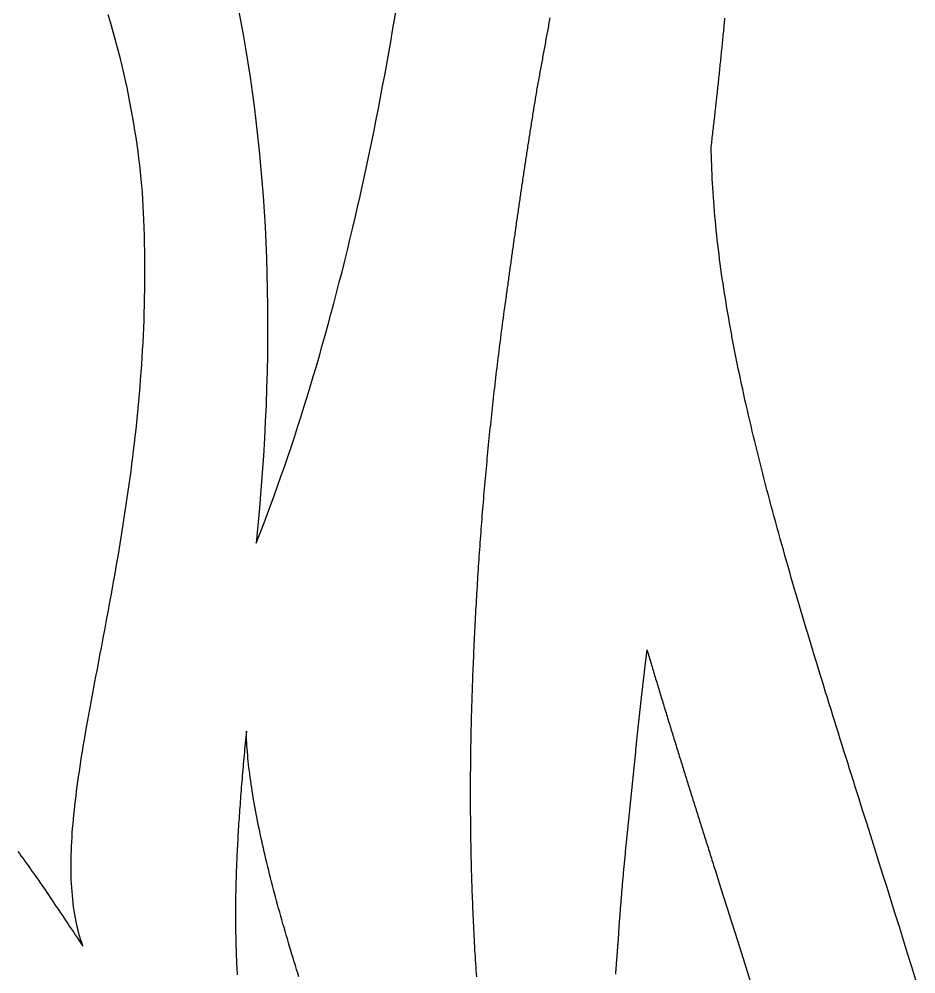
# Model space of a CAD drawing. Extents: x 5 to 105, y 2 to 136.
# Drawn here: x 88.78 to 96.22, y 79.2 to 87.13 of the extents above; entities that cross this region are included whole.
import ezdxf

# ---------------------------------------------------------------- set-up
doc = ezdxf.new("R2010")
doc.units = 0
doc.layers.get('0').update_dxf_attribs({"linetype": 'CONTINUOUS'})

msp = doc.modelspace()

# ---------------------------------------------------------------- linework, layer by layer
at = {"color": 7}
for points in [[(90.5937, 87.2327, 0), (90.6162, 87.1172, 0), (90.6377, 87.0008, 0), (90.6582, 86.8835, 0), (90.6776, 86.7653, 0), (90.6959, 86.6461, 0), (90.7131, 86.5261, 0), (90.7293, 86.4051, 0), (90.7444, 86.2832, 0), (90.7585, 86.1604, 0), (90.7714, 86.0366, 0), (90.7833, 85.912, 0), (90.794, 85.7864, 0), (90.8037, 85.6598, 0), (90.8123, 85.5323, 0), (90.8198, 85.4039, 0), (90.8261, 85.2745, 0), (90.8314, 85.1441, 0), (90.8355, 85.0128, 0), (90.8385, 84.8805, 0), (90.8404, 84.7473, 0), (90.8412, 84.6131, 0), (90.8408, 84.4779, 0), (90.8393, 84.3418, 0), (90.8366, 84.2046, 0), (90.8328, 84.0665, 0), (90.8279, 83.9274, 0), (90.8218, 83.7873, 0), (90.8145, 83.6462, 0), (90.8061, 83.5041, 0), (90.7965, 83.361, 0), (90.7857, 83.2169, 0), (90.7738, 83.0717, 0), (90.7607, 82.9256, 0), (90.7464, 82.7784, 0)], [(90.7464, 82.7784, 0), (90.7767, 82.8558, 0), (90.8067, 82.9337, 0), (90.8364, 83.0122, 0), (90.8657, 83.0911, 0), (90.8948, 83.1707, 0), (90.9236, 83.2507, 0), (90.9521, 83.3312, 0), (90.9803, 83.4123, 0), (91.0082, 83.4938, 0), (91.0358, 83.5758, 0), (91.0631, 83.6582, 0), (91.09, 83.7411, 0), (91.1167, 83.8245, 0), (91.1431, 83.9082, 0), (91.1692, 83.9924, 0), (91.195, 84.077, 0), (91.2205, 84.1621, 0), (91.2457, 84.2475, 0), (91.2706, 84.3332, 0), (91.2952, 84.4194, 0), (91.3195, 84.5059, 0), (91.3435, 84.5928, 0), (91.3672, 84.68, 0), (91.3906, 84.7675, 0), (91.4137, 84.8554, 0), (91.4365, 84.9436, 0), (91.459, 85.032, 0), (91.4812, 85.1208, 0), (91.5031, 85.2098, 0), (91.5248, 85.2991, 0), (91.5461, 85.3887, 0), (91.5671, 85.4785, 0), (91.5878, 85.5685, 0), (91.6083, 85.6588, 0), (91.6284, 85.7492, 0), (91.6482, 85.8399, 0), (91.6678, 85.9308, 0), (91.687, 86.0219, 0), (91.7059, 86.1131, 0), (91.7246, 86.2045, 0), (91.7429, 86.2961, 0), (91.761, 86.3878, 0), (91.7788, 86.4797, 0), (91.7962, 86.5716, 0), (91.8134, 86.6637, 0), (91.8303, 86.7559, 0), (91.8469, 86.8482, 0), (91.8631, 86.9406, 0), (91.8791, 87.033, 0), (91.8948, 87.1255, 0), (91.9102, 87.218, 0)], [(89.8145, 85.4655, 0), (89.8121, 85.5207, 0), (89.8091, 85.5762, 0), (89.8056, 85.632, 0), (89.8015, 85.6881, 0), (89.7969, 85.7444, 0), (89.7918, 85.8011, 0), (89.7861, 85.858, 0), (89.7798, 85.9152, 0), (89.773, 85.9726, 0), (89.7656, 86.0303, 0), (89.7577, 86.0882, 0), (89.7492, 86.1464, 0), (89.7401, 86.2048, 0), (89.7305, 86.2634, 0), (89.7204, 86.3223, 0), (89.7097, 86.3814, 0), (89.6984, 86.4406, 0), (89.6865, 86.5001, 0), (89.6741, 86.5597, 0), (89.6611, 86.6196, 0), (89.6476, 86.6796, 0), (89.6335, 86.7398, 0), (89.6188, 86.8002, 0), (89.6036, 86.8607, 0), (89.5877, 86.9214, 0), (89.5713, 86.9822, 0), (89.5544, 87.0432, 0), (89.5368, 87.1043, 0), (89.5187, 87.1655, 0)], [(93.184, 87.1386, 0), (93.1816, 87.125, 0), (93.1791, 87.1114, 0), (93.1766, 87.0978, 0), (93.1741, 87.0842, 0), (93.1716, 87.0706, 0), (93.1692, 87.057, 0), (93.1667, 87.0434, 0), (93.1642, 87.0298, 0), (93.1617, 87.0162, 0), (93.1593, 87.0026, 0), (93.1568, 86.989, 0), (93.1543, 86.9753, 0), (93.1518, 86.9617, 0), (93.1493, 86.9481, 0), (93.1469, 86.9345, 0), (93.1444, 86.9209, 0), (93.1419, 86.9073, 0), (93.1394, 86.8937, 0), (93.1369, 86.88, 0), (93.1344, 86.8664, 0), (93.132, 86.8528, 0), (93.1295, 86.8392, 0), (93.127, 86.8256, 0), (93.1245, 86.812, 0), (93.122, 86.7984, 0), (93.1195, 86.7847, 0), (93.117, 86.7711, 0), (93.1145, 86.7575, 0), (93.112, 86.7439, 0), (93.1095, 86.7303, 0), (93.107, 86.7167, 0), (93.1044, 86.7031, 0), (93.1019, 86.6894, 0), (93.0994, 86.6758, 0), (93.0969, 86.6622, 0), (93.0943, 86.6486, 0), (93.0918, 86.635, 0), (93.0893, 86.6214, 0), (93.0867, 86.6077, 0), (93.0842, 86.5941, 0), (93.0817, 86.5805, 0), (93.0791, 86.5669, 0)], [(94.5239, 86.0697, 0), (94.5257, 86.0851, 0), (94.5275, 86.1005, 0), (94.5293, 86.1159, 0), (94.5311, 86.1314, 0), (94.5329, 86.1468, 0), (94.5347, 86.1622, 0), (94.5365, 86.1777, 0), (94.5383, 86.1931, 0), (94.54, 86.2085, 0), (94.5418, 86.224, 0), (94.5436, 86.2394, 0), (94.5454, 86.2548, 0), (94.5471, 86.2703, 0), (94.5489, 86.2857, 0), (94.5506, 86.3012, 0), (94.5524, 86.3166, 0), (94.5541, 86.3321, 0), (94.5558, 86.3475, 0), (94.5576, 86.363, 0), (94.5593, 86.3784, 0), (94.561, 86.3939, 0), (94.5627, 86.4093, 0), (94.5645, 86.4248, 0), (94.5662, 86.4402, 0), (94.5679, 86.4557, 0), (94.5696, 86.4712, 0), (94.5713, 86.4866, 0), (94.573, 86.5021, 0), (94.5746, 86.5176, 0), (94.5763, 86.533, 0), (94.578, 86.5485, 0), (94.5797, 86.564, 0), (94.5813, 86.5794, 0), (94.583, 86.5949, 0), (94.5846, 86.6104, 0), (94.5863, 86.6259, 0), (94.5879, 86.6414, 0), (94.5896, 86.6568, 0), (94.5912, 86.6723, 0), (94.5928, 86.6878, 0), (94.5944, 86.7033, 0), (94.5961, 86.7188, 0), (94.5977, 86.7343, 0), (94.5993, 86.7498, 0), (94.6009, 86.7653, 0), (94.6025, 86.7808, 0), (94.604, 86.7963, 0), (94.6056, 86.8118, 0), (94.6072, 86.8273, 0), (94.6088, 86.8428, 0), (94.6103, 86.8583, 0), (94.6119, 86.8738, 0), (94.6134, 86.8893, 0), (94.615, 86.9048, 0), (94.6165, 86.9203, 0), (94.618, 86.9358, 0), (94.6196, 86.9513, 0), (94.6211, 86.9668, 0), (94.6226, 86.9824, 0), (94.6241, 86.9979, 0), (94.6256, 87.0134, 0), (94.6271, 87.0289, 0), (94.6286, 87.0445, 0), (94.63, 87.06, 0), (94.6315, 87.0755, 0), (94.633, 87.0911, 0), (94.6344, 87.1066, 0), (94.6359, 87.1221, 0), (94.6373, 87.1377, 0)], [(93.0791, 86.5669, 0), (93.0768, 86.5532, 0), (93.0745, 86.5395, 0), (93.0723, 86.5257, 0), (93.07, 86.512, 0), (93.0677, 86.4983, 0), (93.0655, 86.4845, 0), (93.0632, 86.4708, 0), (93.061, 86.4571, 0), (93.0587, 86.4434, 0), (93.0565, 86.4296, 0), (93.0543, 86.4159, 0), (93.052, 86.4022, 0), (93.0498, 86.3884, 0), (93.0476, 86.3747, 0), (93.0454, 86.3609, 0), (93.0432, 86.3472, 0), (93.041, 86.3335, 0), (93.0388, 86.3197, 0), (93.0366, 86.306, 0), (93.0344, 86.2922, 0), (93.0322, 86.2785, 0), (93.03, 86.2647, 0), (93.0278, 86.251, 0), (93.0257, 86.2372, 0), (93.0235, 86.2235, 0), (93.0213, 86.2097, 0), (93.0192, 86.196, 0), (93.017, 86.1822, 0), (93.0149, 86.1685, 0), (93.0127, 86.1547, 0), (93.0106, 86.141, 0), (93.0084, 86.1272, 0), (93.0063, 86.1135, 0), (93.0042, 86.0997, 0), (93.002, 86.0859, 0), (92.9999, 86.0722, 0), (92.9978, 86.0584, 0), (92.9957, 86.0447, 0), (92.9936, 86.0309, 0), (92.9915, 86.0171, 0), (92.9894, 86.0034, 0), (92.9873, 85.9896, 0), (92.9852, 85.9758, 0), (92.9831, 85.962, 0), (92.981, 85.9483, 0), (92.9789, 85.9345, 0), (92.9768, 85.9207, 0), (92.9747, 85.907, 0), (92.9727, 85.8932, 0), (92.9706, 85.8794, 0), (92.9685, 85.8656, 0), (92.9665, 85.8519, 0), (92.9644, 85.8381, 0), (92.9623, 85.8243, 0), (92.9603, 85.8105, 0), (92.9582, 85.7967, 0), (92.9562, 85.7829, 0), (92.9541, 85.7692, 0), (92.9521, 85.7554, 0), (92.9501, 85.7416, 0), (92.948, 85.7278, 0), (92.946, 85.714, 0), (92.944, 85.7002, 0), (92.9419, 85.6864, 0), (92.9399, 85.6727, 0), (92.9379, 85.6589, 0), (92.9359, 85.6451, 0), (92.9339, 85.6313, 0), (92.9319, 85.6175, 0), (92.9298, 85.6037, 0), (92.9278, 85.5899, 0), (92.9258, 85.5761, 0), (92.9238, 85.5623, 0), (92.9218, 85.5485, 0), (92.9198, 85.5347, 0), (92.9178, 85.5209, 0), (92.9159, 85.5071, 0), (92.9139, 85.4933, 0), (92.9119, 85.4795, 0), (92.9099, 85.4657, 0), (92.9079, 85.4519, 0), (92.9059, 85.4381, 0), (92.904, 85.4243, 0), (92.902, 85.4105, 0), (92.9, 85.3967, 0), (92.898, 85.3829, 0), (92.8961, 85.3691, 0), (92.8941, 85.3552, 0), (92.8922, 85.3414, 0), (92.8902, 85.3276, 0), (92.8882, 85.3138, 0), (92.8863, 85.3, 0), (92.8843, 85.2862, 0), (92.8824, 85.2724, 0), (92.8804, 85.2585, 0), (92.8785, 85.2447, 0), (92.8765, 85.2309, 0), (92.8746, 85.2171, 0), (92.8726, 85.2033, 0), (92.8707, 85.1895, 0), (92.8687, 85.1756, 0), (92.8668, 85.1618, 0), (92.8649, 85.148, 0), (92.8629, 85.1342, 0), (92.861, 85.1204, 0), (92.8591, 85.1065, 0), (92.8571, 85.0927, 0), (92.8552, 85.0789, 0), (92.8533, 85.0651, 0), (92.8513, 85.0512, 0), (92.8494, 85.0374, 0), (92.8475, 85.0236, 0), (92.8456, 85.0097, 0), (92.8436, 84.9959, 0), (92.8417, 84.9821, 0), (92.8398, 84.9683, 0), (92.8379, 84.9544, 0), (92.836, 84.9406, 0), (92.834, 84.9268, 0), (92.8321, 84.9129, 0), (92.8302, 84.8991, 0), (92.8283, 84.8853, 0), (92.8264, 84.8714, 0), (92.8245, 84.8576, 0), (92.8225, 84.8438, 0), (92.8206, 84.8299, 0), (92.8187, 84.8161, 0)], [(95.8144, 80.4537, 0), (95.7985, 80.5041, 0), (95.7826, 80.5544, 0), (95.7667, 80.6047, 0), (95.7509, 80.6549, 0), (95.7351, 80.7049, 0), (95.7193, 80.7549, 0), (95.7036, 80.8048, 0), (95.6879, 80.8546, 0), (95.6722, 80.9043, 0), (95.6566, 80.9539, 0), (95.6411, 81.0034, 0), (95.6256, 81.0528, 0), (95.6101, 81.1021, 0), (95.5947, 81.1513, 0), (95.5793, 81.2004, 0), (95.564, 81.2495, 0), (95.5488, 81.2984, 0), (95.5336, 81.3472, 0), (95.5184, 81.396, 0), (95.5033, 81.4446, 0), (95.4883, 81.4932, 0), (95.4733, 81.5417, 0), (95.4584, 81.59, 0), (95.4436, 81.6383, 0), (95.4288, 81.6865, 0), (95.4141, 81.7345, 0), (95.3994, 81.7825, 0), (95.3848, 81.8304, 0), (95.3703, 81.8782, 0), (95.3559, 81.9259, 0), (95.3415, 81.9735, 0), (95.3272, 82.0209, 0), (95.313, 82.0683, 0), (95.2989, 82.1156, 0), (95.2848, 82.1628, 0), (95.2709, 82.21, 0), (95.257, 82.257, 0), (95.2432, 82.3039, 0), (95.2294, 82.3507, 0), (95.2158, 82.3974, 0), (95.2023, 82.444, 0), (95.1888, 82.4905, 0), (95.1754, 82.5369, 0), (95.1621, 82.5833, 0), (95.149, 82.6295, 0), (95.1359, 82.6756, 0), (95.1229, 82.7216, 0), (95.11, 82.7675, 0), (95.0972, 82.8134, 0), (95.0845, 82.8591, 0), (95.0719, 82.9047, 0), (95.0594, 82.9502, 0), (95.047, 82.9957, 0), (95.0347, 83.041, 0), (95.0226, 83.0862, 0), (95.0105, 83.1313, 0), (94.9986, 83.1763, 0), (94.9867, 83.2213, 0), (94.975, 83.2661, 0), (94.9634, 83.3108, 0), (94.9519, 83.3554, 0), (94.9405, 83.3999, 0), (94.9293, 83.4444, 0), (94.9181, 83.4887, 0), (94.9071, 83.5329, 0), (94.8962, 83.577, 0), (94.8855, 83.621, 0), (94.8749, 83.6649, 0), (94.8643, 83.7087, 0), (94.854, 83.7524, 0), (94.8437, 83.796, 0), (94.8336, 83.8395, 0), (94.8236, 83.8829, 0), (94.8138, 83.9262, 0), (94.8041, 83.9694, 0), (94.7945, 84.0125, 0), (94.7851, 84.0554, 0), (94.7758, 84.0983, 0), (94.7667, 84.1411, 0), (94.7577, 84.1838, 0), (94.7488, 84.2263, 0), (94.7401, 84.2688, 0), (94.7315, 84.3111, 0), (94.7231, 84.3534, 0), (94.7149, 84.3956, 0), (94.7068, 84.4376, 0), (94.6988, 84.4795, 0), (94.691, 84.5214, 0), (94.6834, 84.5631, 0), (94.6759, 84.6047, 0), (94.6686, 84.6462, 0), (94.6614, 84.6877, 0), (94.6544, 84.729, 0), (94.6476, 84.7702, 0), (94.641, 84.8113, 0), (94.6345, 84.8523, 0), (94.6281, 84.8931, 0), (94.622, 84.9339, 0), (94.616, 84.9746, 0), (94.6102, 85.0152, 0), (94.6045, 85.0556, 0), (94.5991, 85.096, 0), (94.5938, 85.1362, 0), (94.5887, 85.1764, 0), (94.5838, 85.2164, 0), (94.579, 85.2563, 0), (94.5744, 85.2961, 0), (94.5701, 85.3358, 0), (94.5659, 85.3754, 0), (94.5619, 85.4149, 0), (94.5581, 85.4543, 0), (94.5544, 85.4936, 0), (94.551, 85.5328, 0), (94.5478, 85.5718, 0), (94.5447, 85.6108, 0), (94.5419, 85.6496, 0), (94.5392, 85.6883, 0), (94.5368, 85.727, 0), (94.5345, 85.7655, 0), (94.5325, 85.8039, 0), (94.5306, 85.8422, 0), (94.529, 85.8804, 0), (94.5276, 85.9184, 0), (94.5263, 85.9564, 0), (94.5253, 85.9943, 0), (94.5245, 86.032, 0), (94.5239, 86.0697, 0)], [(89.3072, 79.4336, 0), (89.2978, 79.4615, 0), (89.2889, 79.4897, 0), (89.2805, 79.5182, 0), (89.2726, 79.547, 0), (89.2652, 79.5762, 0), (89.2583, 79.6057, 0), (89.2519, 79.6355, 0), (89.246, 79.6656, 0), (89.2406, 79.6961, 0), (89.2356, 79.7269, 0), (89.2311, 79.758, 0), (89.227, 79.7894, 0), (89.2234, 79.8212, 0), (89.2202, 79.8533, 0), (89.2175, 79.8857, 0), (89.2152, 79.9185, 0), (89.2133, 79.9515, 0), (89.2118, 79.9849, 0), (89.2107, 80.0186, 0), (89.21, 80.0526, 0), (89.2096, 80.087, 0), (89.2097, 80.1216, 0), (89.2101, 80.1566, 0), (89.2109, 80.1919, 0), (89.212, 80.2276, 0), (89.2135, 80.2635, 0), (89.2153, 80.2998, 0), (89.2175, 80.3363, 0), (89.22, 80.3732, 0), (89.2228, 80.4105, 0), (89.2259, 80.448, 0), (89.2293, 80.4858, 0), (89.233, 80.524, 0), (89.237, 80.5625, 0), (89.2412, 80.6013, 0), (89.2458, 80.6404, 0), (89.2506, 80.6798, 0), (89.2556, 80.7196, 0), (89.2609, 80.7596, 0), (89.2665, 80.8, 0), (89.2723, 80.8407, 0), (89.2783, 80.8816, 0), (89.2845, 80.923, 0), (89.2909, 80.9646, 0), (89.2976, 81.0065, 0), (89.3044, 81.0487, 0), (89.3114, 81.0913, 0), (89.3186, 81.1341, 0), (89.326, 81.1773, 0), (89.3336, 81.2208, 0), (89.3413, 81.2646, 0), (89.3491, 81.3087, 0), (89.3571, 81.3531, 0), (89.3652, 81.3978, 0), (89.3735, 81.4428, 0), (89.3819, 81.4881, 0), (89.3903, 81.5338, 0), (89.3989, 81.5797, 0), (89.4076, 81.6259, 0), (89.4164, 81.6725, 0), (89.4253, 81.7193, 0), (89.4342, 81.7665, 0), (89.4432, 81.814, 0), (89.4523, 81.8617, 0), (89.4614, 81.9098, 0), (89.4706, 81.9582, 0), (89.4798, 82.0068, 0), (89.489, 82.0558, 0), (89.4983, 82.1051, 0), (89.5075, 82.1547, 0), (89.5168, 82.2045, 0), (89.5261, 82.2547, 0), (89.5354, 82.3052, 0), (89.5446, 82.356, 0), (89.5538, 82.4071, 0), (89.563, 82.4584, 0), (89.5722, 82.5101, 0), (89.5813, 82.5621, 0), (89.5904, 82.6144, 0), (89.5994, 82.6669, 0), (89.6083, 82.7198, 0), (89.6171, 82.773, 0), (89.6259, 82.8264, 0), (89.6346, 82.8802, 0), (89.6432, 82.9342, 0), (89.6517, 82.9886, 0), (89.66, 83.0432, 0), (89.6683, 83.0981, 0), (89.6764, 83.1534, 0), (89.6843, 83.2089, 0), (89.6922, 83.2647, 0), (89.6998, 83.3208, 0), (89.7074, 83.3772, 0), (89.7147, 83.4339, 0), (89.7219, 83.4909, 0), (89.7289, 83.5481, 0), (89.7357, 83.6057, 0), (89.7423, 83.6635, 0), (89.7487, 83.7217, 0), (89.7549, 83.7801, 0), (89.7609, 83.8388, 0), (89.7666, 83.8978, 0), (89.7722, 83.9571, 0), (89.7774, 84.0167, 0), (89.7825, 84.0766, 0), (89.7872, 84.1367, 0), (89.7917, 84.1972, 0), (89.796, 84.2579, 0), (89.7999, 84.3189, 0), (89.8036, 84.3802, 0), (89.8069, 84.4418, 0), (89.81, 84.5037, 0), (89.8127, 84.5658, 0), (89.8152, 84.6283, 0), (89.8173, 84.691, 0), (89.8191, 84.754, 0), (89.8205, 84.8173, 0), (89.8216, 84.8808, 0), (89.8223, 84.9447, 0), (89.8227, 85.0088, 0), (89.8227, 85.0732, 0), (89.8223, 85.1379, 0), (89.8216, 85.2029, 0), (89.8204, 85.2681, 0), (89.8189, 85.3337, 0), (89.8169, 85.3995, 0), (89.8145, 85.4655, 0)], [(92.8187, 84.8161, 0), (92.8149, 84.7884, 0), (92.811, 84.7607, 0), (92.8072, 84.7331, 0), (92.8035, 84.7054, 0), (92.7997, 84.6777, 0), (92.796, 84.65, 0), (92.7923, 84.6223, 0), (92.7886, 84.5945, 0), (92.785, 84.5668, 0), (92.7813, 84.5391, 0), (92.7778, 84.5114, 0), (92.7742, 84.4836, 0), (92.7706, 84.4559, 0), (92.7671, 84.4282, 0), (92.7636, 84.4004, 0), (92.7601, 84.3726, 0), (92.7567, 84.3449, 0), (92.7533, 84.3171, 0), (92.7499, 84.2893, 0), (92.7465, 84.2616, 0), (92.7432, 84.2338, 0), (92.7399, 84.206, 0), (92.7366, 84.1782, 0), (92.7333, 84.1504, 0), (92.7301, 84.1226, 0), (92.7268, 84.0948, 0), (92.7236, 84.067, 0), (92.7205, 84.0391, 0), (92.7173, 84.0113, 0), (92.7142, 83.9835, 0), (92.7111, 83.9556, 0), (92.7081, 83.9278, 0), (92.705, 83.8999, 0), (92.702, 83.8721, 0), (92.699, 83.8442, 0), (92.696, 83.8164, 0), (92.6931, 83.7885, 0), (92.6902, 83.7606, 0), (92.6873, 83.7328, 0), (92.6844, 83.7049, 0), (92.6816, 83.677, 0), (92.6788, 83.6491, 0), (92.676, 83.6212, 0), (92.6732, 83.5933, 0), (92.6705, 83.5654, 0), (92.6678, 83.5375, 0), (92.6651, 83.5096, 0), (92.6624, 83.4817, 0), (92.6598, 83.4537, 0), (92.6572, 83.4258, 0), (92.6546, 83.3979, 0), (92.652, 83.37, 0), (92.6495, 83.342, 0), (92.6469, 83.3141, 0), (92.6445, 83.2861, 0), (92.642, 83.2582, 0), (92.6396, 83.2302, 0), (92.6371, 83.2023, 0), (92.6347, 83.1743, 0), (92.6324, 83.1463, 0), (92.63, 83.1183, 0), (92.6277, 83.0904, 0), (92.6254, 83.0624, 0), (92.6232, 83.0344, 0), (92.6209, 83.0064, 0), (92.6187, 82.9784, 0), (92.6165, 82.9504, 0), (92.6143, 82.9224, 0), (92.6122, 82.8944, 0), (92.6101, 82.8664, 0), (92.608, 82.8384, 0), (92.6059, 82.8104, 0), (92.6039, 82.7824, 0), (92.6018, 82.7543, 0), (92.5999, 82.7263, 0), (92.5979, 82.6983, 0), (92.5959, 82.6702, 0), (92.594, 82.6422, 0), (92.5921, 82.6142, 0), (92.5902, 82.5861, 0), (92.5884, 82.5581, 0), (92.5866, 82.53, 0), (92.5848, 82.502, 0), (92.583, 82.4739, 0), (92.5813, 82.4458, 0), (92.5795, 82.4178, 0), (92.5778, 82.3897, 0), (92.5762, 82.3616, 0), (92.5745, 82.3336, 0), (92.5729, 82.3055, 0), (92.5713, 82.2774, 0), (92.5697, 82.2493, 0), (92.5681, 82.2212, 0), (92.5666, 82.1931, 0), (92.5651, 82.165, 0), (92.5636, 82.1369, 0), (92.5622, 82.1089, 0), (92.5607, 82.0807, 0), (92.5593, 82.0526, 0), (92.558, 82.0245, 0), (92.5566, 81.9964, 0), (92.5553, 81.9683, 0), (92.554, 81.9402, 0), (92.5527, 81.9121, 0), (92.5514, 81.884, 0), (92.5502, 81.8558, 0), (92.549, 81.8277, 0), (92.5478, 81.7996, 0), (92.5466, 81.7714, 0), (92.5455, 81.7433, 0), (92.5443, 81.7152, 0), (92.5433, 81.687, 0), (92.5422, 81.6589, 0), (92.5411, 81.6307, 0), (92.5401, 81.6026, 0), (92.5391, 81.5744, 0), (92.5382, 81.5463, 0), (92.5372, 81.5181, 0), (92.5363, 81.49, 0), (92.5354, 81.4618, 0), (92.5345, 81.4337, 0), (92.5337, 81.4055, 0), (92.5329, 81.3773, 0), (92.532, 81.3492, 0), (92.5313, 81.321, 0), (92.5305, 81.2928, 0), (92.5298, 81.2647, 0)], [(93.9097, 81.1746, 0), (93.9103, 81.1803, 0), (93.9109, 81.1859, 0), (93.9115, 81.1916, 0), (93.9121, 81.1972, 0), (93.9126, 81.2028, 0), (93.9132, 81.2085, 0), (93.9138, 81.2141, 0), (93.9144, 81.2198, 0), (93.915, 81.2254, 0), (93.9157, 81.2311, 0), (93.9163, 81.2367, 0), (93.9169, 81.2423, 0), (93.9175, 81.248, 0), (93.9181, 81.2536, 0), (93.9187, 81.2593, 0), (93.9193, 81.2649, 0), (93.9199, 81.2705, 0), (93.9205, 81.2762, 0), (93.9211, 81.2818, 0), (93.9217, 81.2875, 0), (93.9223, 81.2931, 0), (93.923, 81.2988, 0), (93.9236, 81.3044, 0), (93.9242, 81.31, 0), (93.9248, 81.3157, 0), (93.9254, 81.3213, 0), (93.926, 81.327, 0), (93.9267, 81.3326, 0), (93.9273, 81.3382, 0), (93.9279, 81.3439, 0), (93.9285, 81.3495, 0), (93.9292, 81.3552, 0), (93.9298, 81.3608, 0), (93.9304, 81.3665, 0), (93.931, 81.3721, 0), (93.9317, 81.3777, 0), (93.9323, 81.3834, 0), (93.9329, 81.389, 0), (93.9335, 81.3947, 0), (93.9342, 81.4003, 0), (93.9348, 81.406, 0), (93.9354, 81.4116, 0), (93.9361, 81.4172, 0), (93.9367, 81.4229, 0), (93.9373, 81.4285, 0), (93.938, 81.4342, 0), (93.9386, 81.4398, 0), (93.9392, 81.4454, 0), (93.9399, 81.4511, 0), (93.9405, 81.4567, 0), (93.9412, 81.4624, 0), (93.9418, 81.468, 0), (93.9424, 81.4737, 0), (93.9431, 81.4793, 0), (93.9437, 81.4849, 0), (93.9444, 81.4906, 0), (93.945, 81.4962, 0), (93.9457, 81.5019, 0), (93.9463, 81.5075, 0), (93.9469, 81.5132, 0), (93.9476, 81.5188, 0), (93.9482, 81.5244, 0), (93.9489, 81.5301, 0), (93.9495, 81.5357, 0), (93.9502, 81.5414, 0), (93.9508, 81.547, 0), (93.9515, 81.5527, 0), (93.9521, 81.5583, 0), (93.9528, 81.5639, 0), (93.9534, 81.5696, 0), (93.9541, 81.5752, 0), (93.9547, 81.5809, 0), (93.9554, 81.5865, 0), (93.956, 81.5922, 0), (93.9567, 81.5978, 0), (93.9574, 81.6034, 0), (93.958, 81.6091, 0), (93.9587, 81.6147, 0), (93.9593, 81.6204, 0), (93.96, 81.626, 0), (93.9606, 81.6317, 0), (93.9613, 81.6373, 0), (93.962, 81.6429, 0), (93.9626, 81.6486, 0), (93.9633, 81.6542, 0), (93.9639, 81.6599, 0), (93.9646, 81.6655, 0), (93.9653, 81.6712, 0), (93.9659, 81.6768, 0), (93.9666, 81.6824, 0), (93.9672, 81.6881, 0), (93.9679, 81.6937, 0), (93.9686, 81.6994, 0), (93.9692, 81.705, 0), (93.9699, 81.7107, 0), (93.9706, 81.7163, 0), (93.9712, 81.722, 0), (93.9719, 81.7276, 0), (93.9726, 81.7332, 0), (93.9732, 81.7389, 0), (93.9739, 81.7445, 0), (93.9746, 81.7502, 0), (93.9752, 81.7558, 0), (93.9759, 81.7615, 0), (93.9766, 81.7671, 0), (93.9772, 81.7727, 0), (93.9779, 81.7784, 0), (93.9786, 81.784, 0), (93.9793, 81.7897, 0), (93.9799, 81.7953, 0), (93.9806, 81.801, 0), (93.9813, 81.8066, 0), (93.9819, 81.8123, 0), (93.9826, 81.8179, 0), (93.9833, 81.8235, 0), (93.984, 81.8292, 0), (93.9846, 81.8348, 0), (93.9853, 81.8405, 0), (93.986, 81.8461, 0), (93.9866, 81.8518, 0), (93.9873, 81.8574, 0), (93.988, 81.8631, 0), (93.9887, 81.8687, 0), (93.9893, 81.8743, 0), (93.99, 81.88, 0), (93.9907, 81.8856, 0), (93.9914, 81.8913, 0)], [(93.9914, 81.8913, 0), (93.9955, 81.8773, 0), (93.9996, 81.8633, 0), (94.0038, 81.8493, 0), (94.0079, 81.8353, 0), (94.0121, 81.8213, 0), (94.0163, 81.8073, 0), (94.0204, 81.7933, 0), (94.0246, 81.7792, 0), (94.0288, 81.7652, 0), (94.033, 81.7511, 0), (94.0372, 81.7371, 0), (94.0414, 81.723, 0), (94.0456, 81.709, 0), (94.0498, 81.6949, 0), (94.054, 81.6808, 0), (94.0583, 81.6667, 0), (94.0625, 81.6526, 0), (94.0667, 81.6385, 0), (94.071, 81.6244, 0), (94.0752, 81.6103, 0), (94.0795, 81.5962, 0), (94.0838, 81.5821, 0), (94.088, 81.5679, 0), (94.0923, 81.5538, 0), (94.0966, 81.5396, 0), (94.1009, 81.5255, 0), (94.1052, 81.5113, 0), (94.1095, 81.4971, 0), (94.1138, 81.483, 0), (94.1181, 81.4688, 0), (94.1224, 81.4546, 0), (94.1267, 81.4404, 0), (94.131, 81.4262, 0), (94.1354, 81.412, 0), (94.1397, 81.3977, 0), (94.1441, 81.3835, 0), (94.1484, 81.3693, 0), (94.1528, 81.355, 0), (94.1571, 81.3408, 0), (94.1615, 81.3265, 0), (94.1659, 81.3123, 0), (94.1702, 81.298, 0), (94.1746, 81.2837, 0), (94.179, 81.2694, 0), (94.1834, 81.2551, 0), (94.1878, 81.2408, 0), (94.1922, 81.2265, 0), (94.1966, 81.2122, 0), (94.201, 81.1979, 0), (94.2054, 81.1836, 0), (94.2098, 81.1692, 0), (94.2143, 81.1549, 0), (94.2187, 81.1405, 0), (94.2231, 81.1262, 0), (94.2276, 81.1118, 0), (94.232, 81.0974, 0), (94.2365, 81.083, 0), (94.2409, 81.0687, 0), (94.2454, 81.0543, 0), (94.2499, 81.0399, 0), (94.2543, 81.0254, 0), (94.2588, 81.011, 0), (94.2633, 80.9966, 0), (94.2678, 80.9822, 0), (94.2722, 80.9677, 0), (94.2767, 80.9533, 0), (94.2812, 80.9388, 0), (94.2857, 80.9244, 0), (94.2902, 80.9099, 0), (94.2948, 80.8954, 0), (94.2993, 80.8809, 0), (94.3038, 80.8664, 0), (94.3083, 80.852, 0), (94.3128, 80.8374, 0), (94.3174, 80.8229, 0), (94.3219, 80.8084, 0), (94.3265, 80.7939, 0), (94.331, 80.7793, 0), (94.3356, 80.7648, 0), (94.3401, 80.7503, 0), (94.3447, 80.7357, 0), (94.3492, 80.7211, 0), (94.3538, 80.7066, 0), (94.3584, 80.692, 0), (94.3629, 80.6774, 0), (94.3675, 80.6628, 0), (94.3721, 80.6482, 0), (94.3767, 80.6336, 0), (94.3813, 80.619, 0), (94.3859, 80.6043, 0), (94.3905, 80.5897, 0), (94.3951, 80.5751, 0), (94.3997, 80.5604, 0), (94.4043, 80.5457, 0), (94.4089, 80.5311, 0), (94.4135, 80.5164, 0), (94.4181, 80.5017, 0), (94.4227, 80.487, 0), (94.4274, 80.4723, 0), (94.432, 80.4576, 0), (94.4366, 80.4429, 0), (94.4413, 80.4282, 0), (94.4459, 80.4135, 0), (94.4505, 80.3988, 0), (94.4552, 80.384, 0), (94.4598, 80.3693, 0), (94.4645, 80.3545, 0), (94.4691, 80.3398, 0), (94.4738, 80.325, 0), (94.4785, 80.3102, 0), (94.4831, 80.2954, 0), (94.4878, 80.2806, 0), (94.4925, 80.2658, 0), (94.4971, 80.251, 0), (94.5018, 80.2362, 0), (94.5065, 80.2214, 0), (94.5112, 80.2065, 0), (94.5159, 80.1917, 0), (94.5206, 80.1768, 0), (94.5252, 80.162, 0), (94.5299, 80.1471, 0), (94.5346, 80.1322, 0), (94.5393, 80.1174, 0), (94.544, 80.1025, 0), (94.5488, 80.0876, 0), (94.5535, 80.0727, 0), (94.5582, 80.0578, 0)], [(92.5298, 81.2647, 0), (92.5292, 81.2365, 0), (92.5286, 81.2083, 0), (92.528, 81.1801, 0), (92.5275, 81.152, 0), (92.527, 81.1238, 0), (92.5266, 81.0956, 0), (92.5261, 81.0674, 0), (92.5257, 81.0392, 0), (92.5254, 81.011, 0), (92.525, 80.9828, 0), (92.5247, 80.9546, 0), (92.5245, 80.9264, 0), (92.5242, 80.8982, 0), (92.524, 80.87, 0), (92.5238, 80.8418, 0), (92.5237, 80.8136, 0), (92.5236, 80.7854, 0), (92.5235, 80.7572, 0), (92.5234, 80.729, 0), (92.5234, 80.7007, 0), (92.5234, 80.6725, 0), (92.5235, 80.6443, 0), (92.5236, 80.6161, 0), (92.5237, 80.5879, 0), (92.5238, 80.5596, 0), (92.524, 80.5314, 0), (92.5242, 80.5032, 0), (92.5245, 80.475, 0), (92.5247, 80.4467, 0), (92.525, 80.4185, 0), (92.5254, 80.3903, 0), (92.5258, 80.3621, 0), (92.5262, 80.3338, 0), (92.5266, 80.3056, 0), (92.5271, 80.2774, 0), (92.5276, 80.2491, 0), (92.5282, 80.2209, 0), (92.5288, 80.1927, 0), (92.5294, 80.1644, 0), (92.5301, 80.1362, 0), (92.5308, 80.108, 0), (92.5315, 80.0798, 0), (92.5323, 80.0515, 0), (92.5331, 80.0233, 0), (92.5339, 79.9951, 0), (92.5348, 79.9668, 0), (92.5357, 79.9386, 0), (92.5366, 79.9104, 0), (92.5376, 79.8821, 0), (92.5386, 79.8539, 0), (92.5397, 79.8257, 0), (92.5408, 79.7975, 0), (92.5419, 79.7692, 0), (92.5431, 79.741, 0), (92.5443, 79.7128, 0), (92.5455, 79.6846, 0), (92.5468, 79.6564, 0), (92.5481, 79.6281, 0), (92.5495, 79.5999, 0), (92.5509, 79.5717, 0), (92.5523, 79.5435, 0), (92.5538, 79.5153, 0), (92.5553, 79.4871, 0), (92.5568, 79.4589, 0), (92.5584, 79.4307, 0), (92.56, 79.4025, 0), (92.5617, 79.3743, 0), (92.5634, 79.3461, 0), (92.5651, 79.3179, 0), (92.5669, 79.2897, 0), (92.5687, 79.2615, 0), (92.5706, 79.2333, 0), (92.5725, 79.2051, 0), (92.5744, 79.1769, 0)], [(90.6646, 81.218, 0), (90.6622, 81.1927, 0), (90.6598, 81.1675, 0), (90.6574, 81.1424, 0), (90.655, 81.1173, 0), (90.6527, 81.0924, 0), (90.6504, 81.0675, 0), (90.6481, 81.0427, 0), (90.6459, 81.018, 0), (90.6437, 80.9934, 0), (90.6415, 80.9688, 0), (90.6393, 80.9443, 0), (90.6372, 80.9199, 0), (90.6351, 80.8956, 0), (90.633, 80.8714, 0), (90.6309, 80.8472, 0), (90.6289, 80.8231, 0), (90.6269, 80.7991, 0), (90.625, 80.7751, 0), (90.623, 80.7513, 0), (90.6211, 80.7274, 0), (90.6193, 80.7037, 0), (90.6174, 80.68, 0), (90.6156, 80.6564, 0), (90.6138, 80.6329, 0), (90.6121, 80.6094, 0), (90.6104, 80.586, 0), (90.6087, 80.5626, 0), (90.6071, 80.5393, 0), (90.6055, 80.5161, 0), (90.6039, 80.4929, 0), (90.6024, 80.4698, 0), (90.6009, 80.4467, 0), (90.5994, 80.4237, 0), (90.598, 80.4008, 0), (90.5966, 80.3779, 0), (90.5952, 80.3551, 0), (90.5939, 80.3323, 0), (90.5927, 80.3096, 0), (90.5914, 80.2869, 0), (90.5902, 80.2642, 0), (90.5891, 80.2417, 0), (90.588, 80.2191, 0), (90.5869, 80.1966, 0), (90.5859, 80.1742, 0), (90.5849, 80.1518, 0), (90.5839, 80.1294, 0), (90.583, 80.1071, 0), (90.5822, 80.0849, 0), (90.5813, 80.0626, 0), (90.5806, 80.0404, 0), (90.5798, 80.0183, 0), (90.5791, 79.9962, 0), (90.5785, 79.9741, 0), (90.5779, 79.9521, 0), (90.5773, 79.9301, 0), (90.5768, 79.9081, 0), (90.5764, 79.8861, 0), (90.576, 79.8642, 0), (90.5756, 79.8424, 0), (90.5753, 79.8205, 0), (90.575, 79.7987, 0), (90.5748, 79.7769, 0), (90.5746, 79.7552, 0), (90.5745, 79.7334, 0), (90.5744, 79.7117, 0), (90.5744, 79.69, 0), (90.5744, 79.6684, 0), (90.5745, 79.6467, 0), (90.5747, 79.6251, 0), (90.5748, 79.6035, 0), (90.5751, 79.5819, 0), (90.5754, 79.5604, 0), (90.5757, 79.5388, 0), (90.5761, 79.5173, 0), (90.5766, 79.4958, 0), (90.5771, 79.4743, 0), (90.5776, 79.4528, 0), (90.5782, 79.4313, 0), (90.5789, 79.4098, 0), (90.5796, 79.3884, 0), (90.5804, 79.367, 0), (90.5813, 79.3455, 0), (90.5822, 79.3241, 0), (90.5831, 79.3027, 0), (90.5841, 79.2812, 0), (90.5852, 79.2598, 0), (90.5864, 79.2384, 0), (90.5876, 79.217, 0), (90.5888, 79.1956, 0)], [(91.1011, 79.1771, 0), (91.0913, 79.2083, 0), (91.0815, 79.2397, 0), (91.0718, 79.2711, 0), (91.0621, 79.3025, 0), (91.0524, 79.334, 0), (91.0428, 79.3656, 0), (91.0333, 79.3972, 0), (91.0238, 79.4288, 0), (91.0144, 79.4605, 0), (91.005, 79.4922, 0), (90.9957, 79.5239, 0), (90.9865, 79.5556, 0), (90.9773, 79.5873, 0), (90.9682, 79.6191, 0), (90.9592, 79.6508, 0), (90.9502, 79.6826, 0), (90.9413, 79.7143, 0), (90.9326, 79.746, 0), (90.9239, 79.7777, 0), (90.9152, 79.8094, 0), (90.9067, 79.841, 0), (90.8983, 79.8726, 0), (90.89, 79.9042, 0), (90.8818, 79.9357, 0), (90.8736, 79.9671, 0), (90.8656, 79.9985, 0), (90.8577, 80.0299, 0), (90.85, 80.0611, 0), (90.8423, 80.0923, 0), (90.8347, 80.1234, 0), (90.8273, 80.1544, 0), (90.82, 80.1854, 0), (90.8128, 80.2162, 0), (90.8058, 80.247, 0), (90.7989, 80.2776, 0), (90.7921, 80.3081, 0), (90.7855, 80.3385, 0), (90.779, 80.3688, 0), (90.7726, 80.3989, 0), (90.7664, 80.429, 0), (90.7604, 80.4589, 0), (90.7545, 80.4886, 0), (90.7487, 80.5182, 0), (90.7432, 80.5476, 0), (90.7378, 80.5769, 0), (90.7325, 80.606, 0), (90.7274, 80.635, 0), (90.7225, 80.6637, 0), (90.7178, 80.6923, 0), (90.7133, 80.7207, 0), (90.7089, 80.7489, 0), (90.7047, 80.7769, 0), (90.7007, 80.8048, 0), (90.6969, 80.8324, 0), (90.6933, 80.8598, 0), (90.6899, 80.8869, 0), (90.6866, 80.9139, 0), (90.6836, 80.9406, 0), (90.6808, 80.9671, 0), (90.6782, 80.9934, 0), (90.6758, 81.0194, 0), (90.6736, 81.0451, 0), (90.6717, 81.0706, 0), (90.6699, 81.0959, 0), (90.6684, 81.1209, 0), (90.6671, 81.1456, 0), (90.666, 81.17, 0), (90.6652, 81.1942, 0), (90.6646, 81.218, 0)], [(93.7522, 79.4685, 0), (93.753, 79.482, 0), (93.7538, 79.4954, 0), (93.7547, 79.5089, 0), (93.7555, 79.5224, 0), (93.7564, 79.5358, 0), (93.7572, 79.5493, 0), (93.7581, 79.5627, 0), (93.759, 79.5762, 0), (93.7599, 79.5896, 0), (93.7608, 79.6031, 0), (93.7618, 79.6165, 0), (93.7627, 79.63, 0), (93.7637, 79.6434, 0), (93.7646, 79.6569, 0), (93.7656, 79.6703, 0), (93.7666, 79.6837, 0), (93.7676, 79.6972, 0), (93.7686, 79.7106, 0), (93.7696, 79.7241, 0), (93.7707, 79.7375, 0), (93.7717, 79.751, 0), (93.7727, 79.7644, 0), (93.7738, 79.7778, 0), (93.7749, 79.7913, 0), (93.776, 79.8047, 0), (93.777, 79.8182, 0), (93.7781, 79.8316, 0), (93.7792, 79.845, 0), (93.7804, 79.8585, 0), (93.7815, 79.8719, 0), (93.7826, 79.8854, 0), (93.7838, 79.8988, 0), (93.7849, 79.9122, 0), (93.7861, 79.9257, 0), (93.7873, 79.9391, 0), (93.7884, 79.9525, 0), (93.7896, 79.966, 0), (93.7908, 79.9794, 0), (93.792, 79.9928, 0), (93.7932, 80.0063, 0), (93.7944, 80.0197, 0), (93.7956, 80.0331, 0), (93.7969, 80.0466, 0), (93.7981, 80.06, 0), (93.7993, 80.0734, 0), (93.8006, 80.0869, 0), (93.8019, 80.1003, 0), (93.8031, 80.1137, 0), (93.8044, 80.1272, 0), (93.8057, 80.1406, 0), (93.8069, 80.154, 0), (93.8082, 80.1674, 0), (93.8095, 80.1809, 0), (93.8108, 80.1943, 0), (93.8121, 80.2077, 0), (93.8134, 80.2212, 0), (93.8147, 80.2346, 0), (93.816, 80.248, 0), (93.8174, 80.2614, 0), (93.8187, 80.2749, 0), (93.82, 80.2883, 0), (93.8213, 80.3017, 0), (93.8227, 80.3152, 0), (93.824, 80.3286, 0), (93.8254, 80.342, 0), (93.8267, 80.3554, 0), (93.8281, 80.3689, 0), (93.8294, 80.3823, 0), (93.8308, 80.3957, 0), (93.8321, 80.4091, 0), (93.8335, 80.4226, 0), (93.8349, 80.436, 0), (93.8362, 80.4494, 0), (93.8376, 80.4628, 0), (93.839, 80.4763, 0), (93.8403, 80.4897, 0), (93.8417, 80.5031, 0), (93.8431, 80.5165, 0), (93.8445, 80.53, 0), (93.8459, 80.5434, 0), (93.8472, 80.5568, 0), (93.8486, 80.5703, 0), (93.85, 80.5837, 0), (93.8514, 80.5971, 0), (93.8528, 80.6105, 0), (93.8542, 80.624, 0), (93.8555, 80.6374, 0), (93.8569, 80.6508, 0), (93.8583, 80.6642, 0), (93.8597, 80.6777, 0), (93.8611, 80.6911, 0), (93.8625, 80.7045, 0), (93.8639, 80.7179, 0), (93.8653, 80.7314, 0), (93.8666, 80.7448, 0), (93.868, 80.7582, 0), (93.8694, 80.7717, 0), (93.8708, 80.7851, 0), (93.8722, 80.7985, 0), (93.8736, 80.8119, 0), (93.8749, 80.8254, 0), (93.8763, 80.8388, 0), (93.8777, 80.8522, 0), (93.8791, 80.8657, 0), (93.8804, 80.8791, 0), (93.8818, 80.8925, 0), (93.8832, 80.906, 0), (93.8845, 80.9194, 0), (93.8859, 80.9328, 0), (93.8872, 80.9462, 0), (93.8886, 80.9597, 0), (93.8899, 80.9731, 0), (93.8913, 80.9865, 0), (93.8926, 81, 0), (93.894, 81.0134, 0), (93.8953, 81.0268, 0), (93.8966, 81.0403, 0), (93.8979, 81.0537, 0), (93.8993, 81.0671, 0), (93.9006, 81.0806, 0), (93.9019, 81.094, 0), (93.9032, 81.1074, 0), (93.9045, 81.1209, 0), (93.9058, 81.1343, 0), (93.9071, 81.1478, 0), (93.9084, 81.1612, 0), (93.9097, 81.1746, 0)], [(96.2229, 79.1504, 0), (96.1886, 79.2614, 0), (96.1543, 79.3719, 0), (96.12, 79.482, 0), (96.0858, 79.5916, 0), (96.0516, 79.7009, 0), (96.0175, 79.8097, 0), (95.9834, 79.9181, 0), (95.9494, 80.026, 0), (95.9155, 80.1335, 0), (95.8817, 80.2407, 0), (95.848, 80.3474, 0), (95.8144, 80.4537, 0)], [(88.7677, 80.2183, 0), (88.7805, 80.201, 0), (88.7933, 80.1836, 0), (88.8062, 80.166, 0), (88.8191, 80.1482, 0), (88.8321, 80.1302, 0), (88.8452, 80.112, 0), (88.8583, 80.0935, 0), (88.8715, 80.0749, 0), (88.8848, 80.0561, 0), (88.8981, 80.0371, 0), (88.9115, 80.0179, 0), (88.925, 79.9986, 0), (88.9386, 79.979, 0), (88.9523, 79.9592, 0), (88.966, 79.9393, 0), (88.9798, 79.9192, 0), (88.9937, 79.8989, 0), (89.0077, 79.8784, 0), (89.0217, 79.8578, 0), (89.0359, 79.8369, 0), (89.0501, 79.8159, 0), (89.0645, 79.7947, 0), (89.0789, 79.7734, 0), (89.0934, 79.7519, 0), (89.108, 79.7302, 0), (89.1227, 79.7083, 0), (89.1375, 79.6863, 0), (89.1524, 79.6641, 0), (89.1674, 79.6418, 0), (89.1826, 79.6193, 0), (89.1978, 79.5966, 0), (89.2131, 79.5738, 0), (89.2285, 79.5508, 0), (89.244, 79.5277, 0), (89.2597, 79.5044, 0), (89.2754, 79.481, 0), (89.2913, 79.4574, 0), (89.3072, 79.4336, 0)], [(94.5582, 80.0578, 0), (94.5907, 79.9549, 0), (94.6233, 79.8516, 0), (94.656, 79.7479, 0), (94.6889, 79.6438, 0), (94.7218, 79.5393, 0), (94.7547, 79.4344, 0), (94.7878, 79.3291, 0), (94.8209, 79.2234, 0), (94.854, 79.1172, 0)], [(93.7313, 79.1993, 0), (93.7317, 79.206, 0), (93.7322, 79.2128, 0), (93.7327, 79.2195, 0), (93.7332, 79.2262, 0), (93.7337, 79.2329, 0), (93.7342, 79.2397, 0), (93.7347, 79.2464, 0), (93.7351, 79.2531, 0), (93.7356, 79.2599, 0), (93.7361, 79.2666, 0), (93.7366, 79.2733, 0), (93.7371, 79.28, 0), (93.7376, 79.2868, 0), (93.7381, 79.2935, 0), (93.7387, 79.3002, 0), (93.7392, 79.307, 0), (93.7397, 79.3137, 0), (93.7402, 79.3204, 0), (93.7407, 79.3271, 0), (93.7412, 79.3339, 0), (93.7417, 79.3406, 0), (93.7423, 79.3473, 0), (93.7428, 79.3541, 0), (93.7433, 79.3608, 0), (93.7439, 79.3675, 0), (93.7444, 79.3743, 0), (93.7449, 79.381, 0), (93.7455, 79.3877, 0), (93.746, 79.3945, 0), (93.7466, 79.4012, 0), (93.7471, 79.4079, 0), (93.7477, 79.4147, 0), (93.7482, 79.4214, 0), (93.7488, 79.4281, 0), (93.7493, 79.4349, 0), (93.7499, 79.4416, 0), (93.7505, 79.4483, 0), (93.751, 79.4551, 0), (93.7516, 79.4618, 0), (93.7522, 79.4685, 0)]]:
    msp.add_polyline3d(points, dxfattribs=at)

doc.saveas('drawing.dxf')
